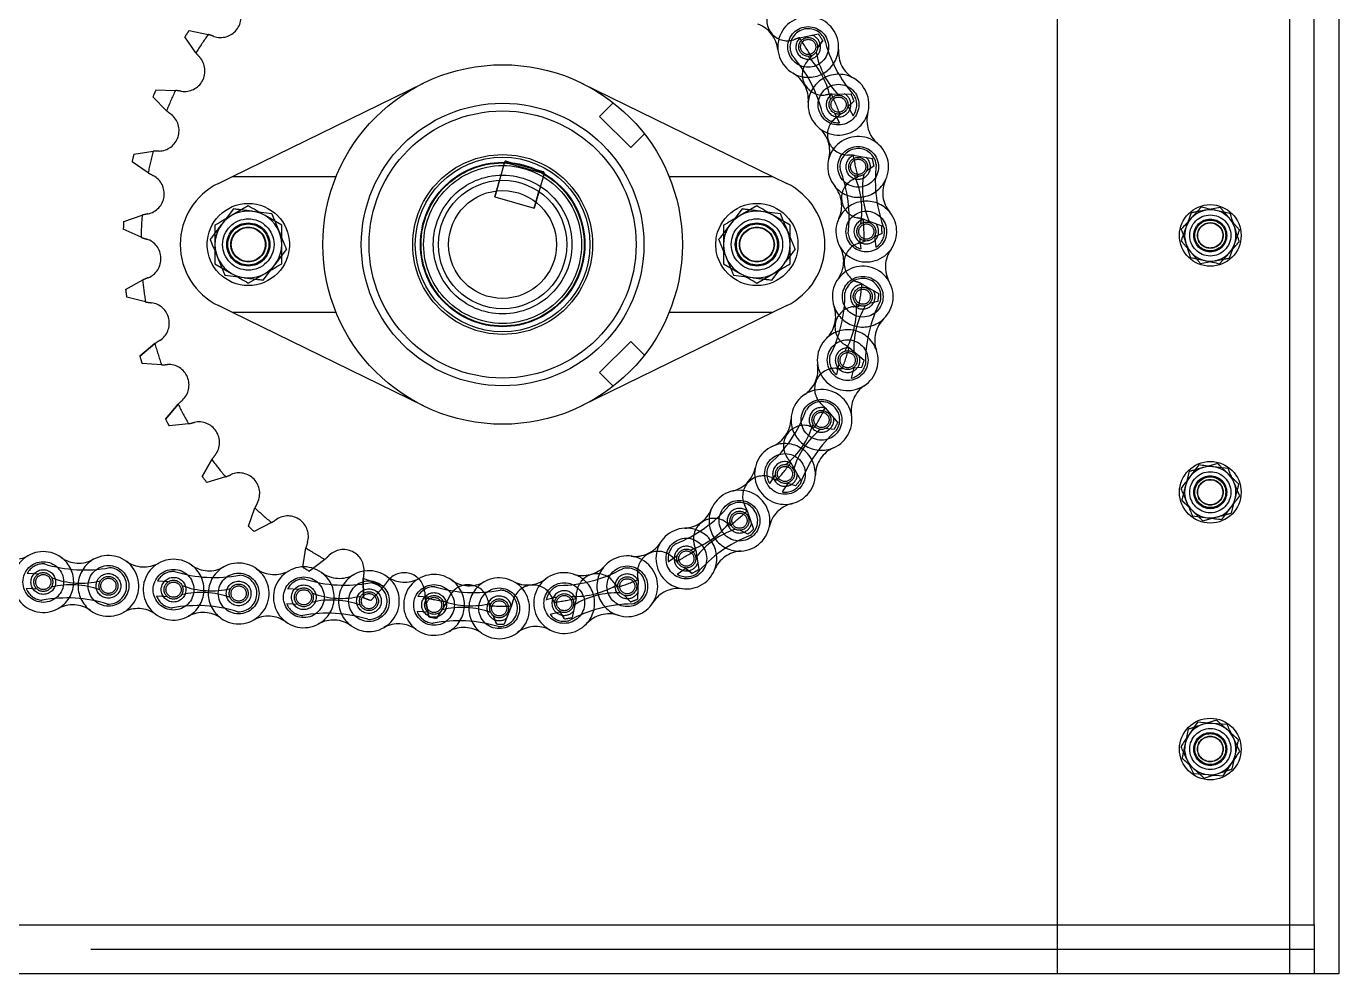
# Model space of a CAD drawing. Header units: metres. Extents: x 0 to 63075, y 0 to 44550.
# Drawn here: x 40231.3 to 40486.8, y 35022.3 to 35206.8 of the extents above; entities that cross this region are included whole.
import ezdxf

# ---------------------------------------------------------------- set-up
doc = ezdxf.new("R2010")
doc.units = ezdxf.units.M
doc.header["$LTSCALE"] = 75
doc.linetypes.add('HIDDEN2', pattern=[4.7625, 3.175, -1.5875])
for name, color, linetype in [('SDM', 7, 'Continuous'), ('SL4', 4, 'Continuous'), ('ST1', 7, 'HIDDEN2')]:
    doc.layers.add(name, color=color, linetype=linetype)

# ---------------------------------------------------------------- blocks, each defined once
blk = doc.blocks.new('A$Ce03ead7b')
at = {"layer": 'SL4'}
for p, q in [((4619.71, 1481.35), (4619.71, 1725.35)), ((4664.95, 1481.35), (4664.95, 1725.35)), ((4674.48, 1725.35), (4674.48, 1481.35)), ((4459.15, 1636.6), (4496.33, 1654.79)), ((4527.09, 1654.79), (4564.28, 1636.6)), ((4456.39, 1635.25), (4459.15, 1636.6)), ((4459.15, 1636.6), (4479.32, 1636.6)), ((4544.11, 1636.6), (4564.28, 1636.6)), ((4564.28, 1636.6), (4567.03, 1635.25)), ((4462.21, 1630.86), (4458.96, 1628.98)), ((4561.21, 1630.86), (4557.96, 1628.98)), ((4647.71, 1630.61), (4645.77, 1628.47)), ((4468.71, 1627.1), (4465.46, 1628.98)), ((4567.71, 1627.1), (4564.46, 1628.98)), ((4653.36, 1629.38), (4650.53, 1630)), ((4645.59, 1620.84), (4648.42, 1620.22)), ((4651.24, 1619.61), (4653.18, 1621.75)), ((4455.71, 1619.6), (4458.96, 1617.72)), ((4462.21, 1615.84), (4465.46, 1617.72)), ((4554.71, 1619.6), (4557.96, 1617.72)), ((4561.21, 1615.84), (4564.46, 1617.72)), ((4459.15, 1610.1), (4456.39, 1611.45)), ((4479.32, 1610.1), (4459.15, 1610.1)), ((4496.33, 1591.91), (4459.15, 1610.1)), ((4564.28, 1610.1), (4527.09, 1591.91)), ((4564.28, 1610.1), (4544.11, 1610.1)), ((4567.03, 1611.45), (4564.28, 1610.1)), ((4647.21, 1580.42), (4645.47, 1578.11)), ((4652.94, 1579.73), (4650.07, 1580.07)), ((4651.74, 1569.8), (4653.47, 1572.11)), ((4646.01, 1570.49), (4648.88, 1570.15)), ((4646.99, 1530.32), (4645.36, 1527.94)), ((4652.75, 1529.87), (4649.87, 1530.09)), ((4646.2, 1520.35), (4649.08, 1520.13)), ((4651.96, 1519.9), (4653.59, 1522.28)), ((3717.21, 1490.88), (4619.71, 1490.88)), ((4619.71, 1481.35), (3814.48, 1481.35)), ((4664.95, 1481.35), (4619.71, 1481.35)), ((4674.48, 1481.35), (4664.95, 1481.35))]:
    blk.add_line(p, q, dxfattribs=at)
for radius in [35, 27.5, 26, 17, 16, 12.5, 10.5]:
    blk.add_circle((4511.71, 1623.35), radius, dxfattribs=at)
for centre, radius, start, end in [((4462.21, 1623.35), 13.25, 116.0652, 243.9348), ((4561.21, 1623.35), 13.25, 296.0652, 63.9348), ((4649.47, 1625.11), 5, 77.7634, 137.7634), ((4462.21, 1623.35), 6.5, 120, 180), ((4462.21, 1623.35), 6.5, 60, 120), ((4462.21, 1623.35), 6.5, 0, 60), ((4561.21, 1623.35), 6.5, 120, 180), ((4561.21, 1623.35), 6.5, 60, 120), ((4561.21, 1623.35), 6.5, 0, 60), ((4649.47, 1625.11), 5, 137.7634, 197.7634), ((4649.47, 1625.11), 5, 17.7634, 77.7634), ((4649.47, 1625.11), 5, 317.7634, 17.7634), ((4462.21, 1623.35), 6.5, 180, 240), ((4462.21, 1623.35), 6.5, 300, 0), ((4561.21, 1623.35), 6.5, 180, 240), ((4561.21, 1623.35), 6.5, 300, 0), ((4649.47, 1625.11), 5, 197.7634, 257.7634), ((4649.47, 1625.11), 5, 257.7634, 317.7634), ((4462.21, 1623.35), 6.5, 240, 300), ((4561.21, 1623.35), 6.5, 240, 300), ((4649.47, 1575.11), 5, 83.1301, 143.1301), ((4649.47, 1575.11), 5, 23.1301, 83.1301), ((4649.47, 1575.11), 5, 143.1301, 203.1301), ((4649.47, 1575.11), 5, 323.1301, 23.1301), ((4649.47, 1575.11), 5, 203.1301, 263.1301), ((4649.47, 1575.11), 5, 263.1301, 323.1301), ((4649.47, 1525.11), 5, 145.4648, 205.4648), ((4649.47, 1525.11), 5, 85.4648, 145.4648), ((4649.47, 1525.11), 5, 25.4648, 85.4648), ((4649.47, 1525.11), 5, 325.4648, 25.4648), ((4649.47, 1525.11), 5, 205.4648, 265.4648), ((4649.47, 1525.11), 5, 265.4648, 325.4648)]:
    blk.add_arc(centre, radius, start, end, dxfattribs=at)
for points, knots in [([(4465.46, 1628.98), (4465.39, 1629.02), (4464.29, 1629.66), (4463.21, 1630.28), (4462.21, 1630.86)], [0, 0, 0, 0, 0.0702148, 1, 1, 1, 1]), ([(4564.46, 1628.98), (4564.39, 1629.02), (4563.29, 1629.66), (4562.21, 1630.28), (4561.21, 1630.86)], [0, 0, 0, 0, 0.0702148, 1, 1, 1, 1]), ([(4650.53, 1630), (4650.47, 1630.01), (4649.52, 1630.22), (4648.58, 1630.42), (4647.71, 1630.61)], [0, 0, 0, 0, 0.070201, 1, 1, 1, 1]), ([(4458.96, 1628.98), (4458.89, 1628.93), (4457.79, 1628.3), (4456.71, 1627.68), (4455.71, 1627.1)], [0, 0, 0, 0, 0.070215, 1, 1, 1, 1]), ([(4557.96, 1628.98), (4557.89, 1628.93), (4556.79, 1628.3), (4555.71, 1627.68), (4554.71, 1627.1)], [0, 0, 0, 0, 0.070215, 1, 1, 1, 1]), ([(4645.77, 1628.47), (4645.73, 1628.42), (4645.07, 1627.7), (4644.43, 1626.99), (4643.83, 1626.33)], [0, 0, 0, 0, 0.070201, 1, 1, 1, 1]), ([(4654.24, 1626.64), (4654.17, 1626.85), (4653.87, 1627.78), (4653.58, 1628.69), (4653.36, 1629.38)], [0, 0, 0, 0, 0.2318493, 1, 1, 1, 1]), ([(4455.71, 1627.1), (4455.71, 1626.16), (4455.71, 1624.93), (4455.71, 1623.66), (4455.71, 1623.35)], [0, 0, 0, 0, 0.758149, 1, 1, 1, 1]), ([(4468.71, 1623.35), (4468.71, 1623.66), (4468.71, 1624.93), (4468.71, 1626.16), (4468.71, 1627.1)], [0, 0, 0, 0, 0.241851, 1, 1, 1, 1]), ([(4554.71, 1627.1), (4554.71, 1626.16), (4554.71, 1624.93), (4554.71, 1623.66), (4554.71, 1623.35)], [0, 0, 0, 0, 0.758149, 1, 1, 1, 1]), ([(4567.71, 1623.35), (4567.71, 1623.66), (4567.71, 1624.93), (4567.71, 1626.16), (4567.71, 1627.1)], [0, 0, 0, 0, 0.241851, 1, 1, 1, 1]), ([(4643.83, 1626.33), (4644.06, 1625.64), (4644.35, 1624.73), (4644.64, 1623.8), (4644.71, 1623.58)], [0, 0, 0, 0, 0.768151, 1, 1, 1, 1]), ([(4655.12, 1623.89), (4655.06, 1624.08), (4654.77, 1624.97), (4654.47, 1625.9), (4654.24, 1626.64)], [0, 0, 0, 0, 0.211001, 1, 1, 1, 1]), ([(4455.71, 1623.35), (4455.71, 1622.36), (4455.71, 1621.09), (4455.71, 1619.87), (4455.71, 1619.6)], [0, 0, 0, 0, 0.7762867, 1, 1, 1, 1]), ([(4468.71, 1619.6), (4468.71, 1619.87), (4468.71, 1621.09), (4468.71, 1622.36), (4468.71, 1623.35)], [0, 0, 0, 0, 0.223713, 1, 1, 1, 1]), ([(4554.71, 1623.35), (4554.71, 1622.36), (4554.71, 1621.09), (4554.71, 1619.87), (4554.71, 1619.6)], [0, 0, 0, 0, 0.7762867, 1, 1, 1, 1]), ([(4567.71, 1619.6), (4567.71, 1619.87), (4567.71, 1621.09), (4567.71, 1622.36), (4567.71, 1623.35)], [0, 0, 0, 0, 0.223713, 1, 1, 1, 1]), ([(4644.71, 1623.58), (4644.95, 1622.85), (4645.25, 1621.92), (4645.53, 1621.02), (4645.59, 1620.84)], [0, 0, 0, 0, 0.788999, 1, 1, 1, 1]), ([(4653.18, 1621.75), (4653.22, 1621.8), (4653.88, 1622.52), (4654.52, 1623.23), (4655.12, 1623.89)], [0, 0, 0, 0, 0.0702006, 1, 1, 1, 1]), ([(4648.42, 1620.22), (4648.48, 1620.21), (4649.43, 1620), (4650.37, 1619.8), (4651.24, 1619.61)], [0, 0, 0, 0, 0.070201, 1, 1, 1, 1]), ([(4458.96, 1617.72), (4459.04, 1617.68), (4460.14, 1617.04), (4461.21, 1616.42), (4462.21, 1615.84)], [0, 0, 0, 0, 0.0702148, 1, 1, 1, 1]), ([(4465.46, 1617.72), (4465.54, 1617.77), (4466.64, 1618.4), (4467.71, 1619.02), (4468.71, 1619.6)], [0, 0, 0, 0, 0.070215, 1, 1, 1, 1]), ([(4557.96, 1617.72), (4558.04, 1617.68), (4559.14, 1617.04), (4560.21, 1616.42), (4561.21, 1615.84)], [0, 0, 0, 0, 0.0702148, 1, 1, 1, 1]), ([(4564.46, 1617.72), (4564.54, 1617.77), (4565.64, 1618.4), (4566.71, 1619.02), (4567.71, 1619.6)], [0, 0, 0, 0, 0.070215, 1, 1, 1, 1]), ([(4650.07, 1580.07), (4650.01, 1580.08), (4649.04, 1580.2), (4648.09, 1580.31), (4647.21, 1580.42)], [0, 0, 0, 0, 0.070201, 1, 1, 1, 1]), ([(4654.07, 1577.07), (4653.98, 1577.28), (4653.6, 1578.18), (4653.23, 1579.06), (4652.94, 1579.73)], [0, 0, 0, 0, 0.231849, 1, 1, 1, 1]), ([(4645.47, 1578.11), (4645.43, 1578.06), (4644.85, 1577.28), (4644.28, 1576.51), (4643.74, 1575.8)], [0, 0, 0, 0, 0.070201, 1, 1, 1, 1]), ([(4655.21, 1574.42), (4655.13, 1574.6), (4654.76, 1575.47), (4654.38, 1576.36), (4654.07, 1577.07)], [0, 0, 0, 0, 0.211001, 1, 1, 1, 1]), ([(4643.74, 1575.8), (4644.03, 1575.13), (4644.4, 1574.25), (4644.79, 1573.35), (4644.88, 1573.15)], [0, 0, 0, 0, 0.768151, 1, 1, 1, 1]), ([(4653.47, 1572.11), (4653.52, 1572.16), (4654.1, 1572.94), (4654.67, 1573.71), (4655.21, 1574.42)], [0, 0, 0, 0, 0.070201, 1, 1, 1, 1]), ([(4644.88, 1573.15), (4645.18, 1572.44), (4645.56, 1571.54), (4645.93, 1570.67), (4646.01, 1570.49)], [0, 0, 0, 0, 0.788999, 1, 1, 1, 1]), ([(4648.88, 1570.15), (4648.94, 1570.14), (4649.91, 1570.02), (4650.86, 1569.91), (4651.74, 1569.8)], [0, 0, 0, 0, 0.070201, 1, 1, 1, 1]), ([(4645.36, 1527.94), (4645.32, 1527.89), (4644.76, 1527.09), (4644.22, 1526.3), (4643.72, 1525.57)], [0, 0, 0, 0, 0.0702006, 1, 1, 1, 1]), ([(4649.87, 1530.09), (4649.8, 1530.1), (4648.83, 1530.18), (4647.88, 1530.25), (4646.99, 1530.32)], [0, 0, 0, 0, 0.070201, 1, 1, 1, 1]), ([(4653.99, 1527.26), (4653.89, 1527.46), (4653.47, 1528.35), (4653.06, 1529.21), (4652.75, 1529.87)], [0, 0, 0, 0, 0.231849, 1, 1, 1, 1]), ([(4643.72, 1525.57), (4644.03, 1524.91), (4644.44, 1524.05), (4644.86, 1523.16), (4644.96, 1522.96)], [0, 0, 0, 0, 0.768151, 1, 1, 1, 1]), ([(4655.23, 1524.65), (4655.15, 1524.83), (4654.74, 1525.68), (4654.32, 1526.56), (4653.99, 1527.26)], [0, 0, 0, 0, 0.211001, 1, 1, 1, 1]), ([(4644.96, 1522.96), (4645.29, 1522.26), (4645.71, 1521.38), (4646.12, 1520.53), (4646.2, 1520.35)], [0, 0, 0, 0, 0.788999, 1, 1, 1, 1]), ([(4653.59, 1522.28), (4653.63, 1522.33), (4654.19, 1523.13), (4654.73, 1523.92), (4655.23, 1524.65)], [0, 0, 0, 0, 0.070201, 1, 1, 1, 1]), ([(4649.08, 1520.13), (4649.15, 1520.12), (4650.12, 1520.04), (4651.07, 1519.97), (4651.96, 1519.9)], [0, 0, 0, 0, 0.070201, 1, 1, 1, 1])]:
    blk.add_open_spline(points, degree=3, knots=knots, dxfattribs=at)
at = {"layer": 'ST1'}
for p, q in [((4664.95, 1481.35), (4664.95, 1725.35)), ((4669.71, 1490.88), (4669.71, 1715.83)), ((4452.01, 1660.65), (4449.86, 1663.79)), ((4450.69, 1665.03), (4454.41, 1664.24)), ((4569.48, 1663.59), (4573.21, 1664.34)), ((4574.02, 1663.08), (4573, 1661.63)), ((4573, 1661.63), (4574.02, 1663.08)), ((4571.99, 1660.19), (4571.84, 1659.97)), ((4571.84, 1659.97), (4571.98, 1660.16)), ((4444.23, 1653.47), (4448.03, 1653.36)), ((4446.31, 1649.39), (4443.63, 1652.09)), ((4533.25, 1650.94), (4530.6, 1648.3)), ((4575.74, 1652.63), (4579.54, 1652.7)), ((4580.12, 1651.31), (4578.87, 1650.08)), ((4578.87, 1650.08), (4580.12, 1651.31)), ((4536.66, 1642.24), (4530.6, 1648.3)), ((4576.32, 1648.91), (4577.31, 1647.04)), ((4577.61, 1648.84), (4577.41, 1648.65)), ((4577.41, 1648.65), (4577.61, 1648.84)), ((4578.93, 1650.29), (4579.92, 1648.41)), ((4536.66, 1642.24), (4539.31, 1644.89)), ((4439.93, 1640.93), (4443.69, 1641.5)), ((4579.93, 1640.73), (4583.69, 1640.12)), ((4442.71, 1637.3), (4439.59, 1639.47)), ((4512.07, 1639.35), (4510.17, 1632.62)), ((4512.07, 1639.35), (4512.08, 1639.4)), ((4512.07, 1639.35), (4519.77, 1637.18)), ((4512.39, 1639.57), (4519.61, 1637.54)), ((4584.01, 1638.65), (4582.55, 1637.65)), ((4510.17, 1632.62), (4511.08, 1635.83)), ((4519.77, 1637.18), (4517.87, 1630.44)), ((4519.78, 1637.23), (4519.77, 1637.18)), ((4581.09, 1636.66), (4580.87, 1636.51)), ((4510.17, 1632.62), (4517.87, 1630.44)), ((4517.87, 1630.44), (4518.78, 1633.66)), ((4459.34, 1630.28), (4457.05, 1627.3)), ((4558.34, 1630.28), (4556.05, 1627.3)), ((4651.42, 1630.55), (4648.58, 1630.03)), ((4437.95, 1627.83), (4441.54, 1629.06)), ((4466.78, 1629.31), (4463.06, 1629.79)), ((4565.78, 1629.31), (4562.06, 1629.79)), ((4581.94, 1628.27), (4585.52, 1626.99)), ((4645.74, 1629.51), (4644.77, 1626.8)), ((4441.33, 1624.75), (4437.87, 1626.34)), ((4585.58, 1625.5), (4583.98, 1624.78)), ((4584.11, 1624.95), (4584.38, 1622.85)), ((4581.18, 1624.58), (4581.45, 1622.48)), ((4582.36, 1624.06), (4582.11, 1623.95)), ((4653.21, 1620.71), (4654.18, 1623.42)), ((4647.53, 1619.67), (4650.37, 1620.19)), ((4457.65, 1617.39), (4461.37, 1616.91)), ((4465.09, 1616.42), (4467.37, 1619.4)), ((4556.65, 1617.39), (4560.37, 1616.91)), ((4564.09, 1616.42), (4566.37, 1619.4)), ((4438.33, 1614.59), (4441.65, 1616.44)), ((4581.69, 1615.65), (4584.99, 1613.76)), ((4442.21, 1612.16), (4438.53, 1613.1)), ((4584.78, 1612.27), (4583.05, 1611.85)), ((4581.34, 1611.43), (4581.09, 1611.37)), ((4441.08, 1601.63), (4444.01, 1604.05)), ((4444.01, 1604.05), (4441.08, 1601.63)), ((4530.6, 1598.4), (4536.66, 1604.46)), ((4539.31, 1601.81), (4536.66, 1604.46)), ((4579.19, 1603.28), (4582.1, 1600.83)), ((4445.32, 1599.93), (4441.53, 1600.2)), ((4577.19, 1600.1), (4576.69, 1598.03)), ((4580.06, 1599.41), (4579.57, 1597.35)), ((4581.62, 1599.4), (4579.87, 1599.3)), ((4530.6, 1598.4), (4533.25, 1595.76)), ((4578.11, 1599.19), (4577.83, 1599.17)), ((4446.09, 1589.37), (4448.55, 1592.27)), ((4448.55, 1592.27), (4446.09, 1589.37)), ((4574.52, 1591.55), (4576.94, 1588.62)), ((4450.57, 1588.45), (4446.79, 1588.04)), ((4572.71, 1587.73), (4572.45, 1587.76)), ((4576.23, 1587.3), (4574.46, 1587.52)), ((4453.21, 1578.2), (4455.11, 1581.49)), ((4455.11, 1581.49), (4453.21, 1578.2)), ((4567.83, 1580.85), (4569.69, 1577.53)), ((4645.35, 1579.15), (4644.63, 1576.35)), ((4650.91, 1580.7), (4648.13, 1579.92)), ((4457.79, 1578.09), (4454.14, 1577.02)), ((4564.84, 1578.57), (4563.65, 1576.81)), ((4565.38, 1577.4), (4565.12, 1577.48)), ((4567.29, 1576.92), (4566.1, 1575.16)), ((4568.75, 1576.36), (4567.07, 1576.88)), ((4653.6, 1571.07), (4654.32, 1573.87)), ((4462.22, 1568.48), (4463.5, 1572.05)), ((4559.34, 1571.51), (4560.58, 1567.92)), ((4466.73, 1569.19), (4463.34, 1567.48)), ((4648.04, 1569.52), (4650.82, 1570.3)), ((4556.31, 1568.56), (4556.07, 1568.68)), ((4559.45, 1566.93), (4557.87, 1567.75)), ((4472.81, 1560.52), (4473.43, 1564.27)), ((4549.32, 1563.84), (4549.9, 1560.08)), ((4477.13, 1562.03), (4474.09, 1559.74)), ((4545.72, 1562.76), (4543.99, 1561.53)), ((4545.82, 1561.47), (4545.6, 1561.64)), ((4545.6, 1561.64), (4545.82, 1561.47)), ((4421.28, 1559.16), (4419.16, 1559.29)), ((4547.43, 1560.36), (4545.7, 1559.12)), ((4548.61, 1559.32), (4547.21, 1560.39)), ((4547.21, 1560.39), (4548.61, 1559.32)), ((4421.11, 1556.22), (4418.99, 1556.34)), ((4446.64, 1557.68), (4444.52, 1557.8)), ((4471.99, 1556.19), (4469.87, 1556.32)), ((4484.65, 1554.58), (4484.59, 1558.38)), ((4484.59, 1558.38), (4484.65, 1554.58)), ((4488.63, 1556.84), (4486.05, 1554.05)), ((4534.21, 1556.39), (4534.04, 1556.58)), ((4534.04, 1556.58), (4534.21, 1556.39)), ((4538.09, 1558.08), (4537.99, 1554.28)), ((4446.46, 1554.73), (4444.34, 1554.86)), ((4497.34, 1554.7), (4495.22, 1554.81)), ((4497.37, 1550.86), (4496.63, 1554.58)), ((4496.63, 1554.58), (4497.37, 1550.86)), ((4500.88, 1553.79), (4498.84, 1550.58)), ((4522.26, 1554.68), (4520.21, 1554.13)), ((4521.9, 1553.43), (4521.75, 1553.67)), ((4526.01, 1554.42), (4525.23, 1550.7)), ((4536.58, 1553.76), (4535.39, 1555.08)), ((4535.39, 1555.08), (4536.58, 1553.76)), ((4471.82, 1553.25), (4469.7, 1553.37)), ((4497.19, 1551.75), (4495.07, 1551.86)), ((4509.25, 1552.74), (4509.15, 1553)), ((4509.15, 1553), (4509.25, 1552.74)), ((4510.54, 1549.46), (4509.9, 1551.1)), ((4509.9, 1551.1), (4510.54, 1549.46)), ((4513.47, 1552.97), (4512.04, 1549.45)), ((4523.02, 1551.82), (4520.97, 1551.28)), ((4523.75, 1550.44), (4522.83, 1551.93)), ((4650.68, 1530.76), (4647.93, 1529.87)), ((4645.19, 1528.97), (4644.58, 1526.15)), ((4653.76, 1521.25), (4654.37, 1524.07)), ((4648.27, 1519.46), (4651.02, 1520.35)), ((3669.71, 1490.88), (4669.71, 1490.88)), ((4619.71, 1490.88), (4669.71, 1490.88)), ((4669.71, 1490.88), (4669.71, 1484.41)), ((4669.71, 1486.11), (3669.71, 1486.11)), ((4669.71, 1484.41), (4669.71, 1481.35))]:
    blk.add_line(p, q, dxfattribs=at)
for centre, radius in [((4571.2, 1661.82), 3.96), ((4571.2, 1661.82), 1.84), ((4571.2, 1661.82), 1.48), ((4577.11, 1650.58), 3.96), ((4577.11, 1650.58), 1.84), ((4577.11, 1650.58), 1.48), ((4511.71, 1623.35), 17.5), ((4580.92, 1638.47), 3.96), ((4580.92, 1638.47), 1.84), ((4511.71, 1623.35), 16), ((4511.71, 1623.35), 16), ((4511.71, 1623.35), 16), ((4511.71, 1623.35), 15.88), ((4511.71, 1623.35), 15.37), ((4580.92, 1638.47), 1.48), ((4511.71, 1623.35), 13.5), ((4511.71, 1623.35), 13.5), ((4462.21, 1623.35), 8), ((4561.21, 1623.35), 8), ((4649.47, 1625.11), 6), ((4462.21, 1623.35), 5), ((4462.21, 1623.35), 4.2), ((4561.21, 1623.35), 5), ((4561.21, 1623.35), 4.2), ((4582.51, 1625.87), 3.96), ((4582.51, 1625.87), 1.84), ((4649.47, 1625.11), 4), ((4649.47, 1625.11), 3.2), ((4649.47, 1625.11), 3), ((4649.47, 1625.11), 2.5), ((4649.47, 1625.11), 2.45), ((4462.21, 1623.35), 4), ((4462.21, 1623.35), 3.4), ((4462.21, 1623.35), 3.31), ((4561.21, 1623.35), 4), ((4561.21, 1623.35), 3.4), ((4561.21, 1623.35), 3.31), ((4582.51, 1625.87), 1.48), ((4581.82, 1613.19), 3.96), ((4581.82, 1613.19), 1.85), ((4581.82, 1613.19), 1.48), ((4578.88, 1600.83), 3.96), ((4578.88, 1600.83), 1.85), ((4578.88, 1600.83), 1.48), ((4573.78, 1589.2), 3.96), ((4573.78, 1589.2), 1.85), ((4573.78, 1589.2), 1.48), ((4566.68, 1578.67), 3.96), ((4566.68, 1578.67), 1.84), ((4566.68, 1578.67), 1.48), ((4649.47, 1575.11), 6), ((4649.47, 1575.11), 4), ((4649.47, 1575.11), 3.2), ((4649.47, 1575.11), 3), ((4649.47, 1575.11), 2.5), ((4649.47, 1575.11), 2.45), ((4557.82, 1569.57), 3.96), ((4557.82, 1569.57), 1.85), ((4557.82, 1569.57), 1.48), ((4547.48, 1562.2), 3.96), ((4547.48, 1562.2), 1.84), ((4547.48, 1562.2), 1.48), ((4422.3, 1557.63), 3.96), ((4422.3, 1557.63), 2.4), ((4422.3, 1557.63), 1.84), ((4422.3, 1557.63), 1.48), ((4434.98, 1556.88), 3.96), ((4434.98, 1556.88), 2.4), ((4434.98, 1556.88), 1.84), ((4447.66, 1556.14), 3.96), ((4447.66, 1556.14), 2.4), ((4460.33, 1555.4), 3.96), ((4473.01, 1554.66), 3.96), ((4535.98, 1556.8), 3.96), ((4535.98, 1556.8), 1.85), ((4434.98, 1556.88), 1.48), ((4447.66, 1556.14), 1.84), ((4447.66, 1556.14), 1.48), ((4460.33, 1555.4), 2.4), ((4460.33, 1555.4), 1.84), ((4460.33, 1555.4), 1.48), ((4473.01, 1554.66), 2.4), ((4473.01, 1554.66), 1.84), ((4473.01, 1554.66), 1.48), ((4485.69, 1553.91), 3.96), ((4485.69, 1553.91), 2.4), ((4498.37, 1553.17), 3.96), ((4511.05, 1552.51), 3.96), ((4523.71, 1553.53), 3.96), ((4535.98, 1556.8), 1.48), ((4485.69, 1553.91), 1.84), ((4485.69, 1553.91), 1.48), ((4498.37, 1553.17), 2.4), ((4498.37, 1553.17), 1.84), ((4498.37, 1553.17), 1.48), ((4511.05, 1552.51), 1.84), ((4511.05, 1552.51), 1.48), ((4523.71, 1553.53), 1.84), ((4523.71, 1553.53), 1.48), ((4649.47, 1525.11), 6), ((4649.47, 1525.11), 4), ((4649.47, 1525.11), 3.2), ((4649.47, 1525.11), 3), ((4649.47, 1525.11), 2.5), ((4649.47, 1525.11), 2.45)]:
    blk.add_circle(centre, radius, dxfattribs=at)
for centre, radius, start, end in [((4456.8, 1667.66), 4, 251.1723, 31.0322), ((4567.13, 1667.03), 4, 148.3152, 288.1751), ((4559.41, 1660.67), 5.92, 5.6022, 70.4688), ((4571.2, 1661.82), 5.92, 355.3165, 240.1832), ((4511.71, 1623.35), 73.9, 145.6636, 146.8266), ((4511.71, 1623.35), 70.4, 144.4868, 148.0035), ((4448.23, 1644.26), 20.92, 69.6358, 72.8131), ((4571.2, 1661.82), 3.55, 27.7498, 207.7498), ((4575.43, 1643.53), 20.92, 106.5343, 109.7116), ((4571.2, 1661.82), 2.4, 129.7401, 297.7498), ((4511.71, 1623.35), 70.4, 31.3439, 34.8606), ((4571.2, 1661.82), 2.4, 297.7498, 72.0159), ((4511.71, 1623.35), 73.9, 32.5208, 33.6838), ((4599.9, 1669.75), 26.32, 193.79, 221.7097), ((4571.2, 1661.82), 5.92, 240.1831, 355.3166), ((4588.62, 1663.82), 16.17, 190.7428, 224.7568), ((4583, 1660.85), 5.92, 175.3165, 240.1832), ((4449.77, 1657.14), 4, 261.458, 41.3179), ((4468.11, 1674.01), 20.92, 219.6772, 222.8545), ((4548.4, 1642.65), 26.32, 13.79, 41.7097), ((4574.04, 1656.43), 4, 138.0294, 277.8894), ((4555.89, 1673.51), 20.92, 316.4929, 319.6702), ((4559.68, 1648.59), 16.17, 10.7428, 44.7568), ((4565.31, 1651.55), 5.92, 355.3165, 60.1832), ((4577.11, 1650.58), 5.92, 175.3165, 60.1832), ((4577.11, 1650.58), 5.92, 60.1832, 175.3165), ((4511.71, 1623.35), 73.9, 155.9493, 157.1123), ((4511.71, 1623.35), 70.4, 154.7725, 158.2892), ((4445.51, 1632.59), 20.92, 79.9215, 83.0988), ((4578.01, 1631.83), 20.92, 96.2486, 99.4259), ((4577.11, 1650.58), 2.4, 121.2756, 297.7498), ((4511.71, 1623.35), 70.4, 21.0582, 24.5749), ((4577.11, 1650.58), 2.4, 297.7498, 62.8102), ((4511.71, 1623.35), 73.9, 22.2351, 23.398), ((4577.11, 1650.58), 3.55, 322.3032, 27.7498), ((4444.73, 1645.54), 4, 271.7437, 51.6037), ((4459.76, 1665.41), 20.92, 229.9629, 233.1402), ((4577.11, 1650.58), 3.55, 207.7498, 273.1965), ((4564.14, 1664.82), 20.92, 306.2072, 309.3845), ((4588.55, 1647.52), 5.92, 165.0309, 229.8975), ((4569.48, 1641.53), 5.92, 345.0309, 49.8975), ((4578.94, 1644.77), 4, 127.7437, 267.6037), ((4580.92, 1638.47), 5.92, 334.7453, 219.6119), ((4511.71, 1623.35), 73.9, 166.2351, 167.398), ((4511.71, 1623.35), 70.4, 165.0582, 168.5749), ((4444.93, 1620.62), 20.92, 90.2072, 93.3845), ((4580.92, 1638.47), 3.55, 7.1786, 187.1786), ((4580.92, 1638.47), 2.4, 109.1771, 277.1786), ((4578.46, 1619.86), 20.92, 85.9629, 89.1402), ((4511.71, 1623.35), 70.4, 10.7725, 14.2892), ((4580.92, 1638.47), 2.4, 277.1786, 51.4373), ((4512.33, 1639.33), 0.25, 74.2451, 164.2451), ((4552.85, 1628.53), 26.32, 353.2187, 21.1384), ((4511.71, 1623.35), 73.9, 11.9493, 13.1123), ((4610.58, 1635.8), 26.32, 173.2187, 201.1384), ((4441.85, 1633.22), 4, 282.0294, 61.8894), ((4453.09, 1655.46), 20.92, 240.2486, 243.4259), ((4519.54, 1637.3), 0.25, 344.2451, 74.2451), ((4580.92, 1638.47), 5.92, 219.6118, 334.7453), ((4581.69, 1632.42), 4, 117.458, 257.3179), ((4570.7, 1654.79), 20.92, 295.9215, 299.0988), ((4565.49, 1630.12), 16.17, 350.1716, 24.1856), ((4597.94, 1634.21), 16.17, 170.1716, 204.1856), ((4591.63, 1633.42), 5.92, 154.7453, 219.6119), ((4571.8, 1630.92), 5.92, 334.7453, 39.6119), ((4582.51, 1625.87), 5.92, 39.6119, 154.7452), ((4511.71, 1623.35), 73.9, 176.5208, 177.6838), ((4511.71, 1623.35), 70.4, 175.3439, 178.8606), ((4446.49, 1608.74), 20.92, 100.4929, 103.6702), ((4582.51, 1625.87), 5.92, 154.7453, 39.6119), ((4582.51, 1625.87), 2.4, 100.7177, 277.1786), ((4576.77, 1608), 20.92, 75.6772, 78.8545), ((4511.71, 1623.35), 70.4, 0.4868, 4.0035), ((4582.51, 1625.87), 3.55, 187.1786, 252.6252), ((4582.51, 1625.87), 2.4, 277.1786, 42.2291), ((4582.51, 1625.87), 3.55, 301.7319, 7.1786), ((4511.71, 1623.35), 73.9, 1.6636, 2.8266), ((4448.3, 1644.47), 20.92, 250.5343, 253.7116), ((4441.21, 1620.59), 4, 292.3152, 72.1751), ((4572.19, 1620.07), 5.92, 324.4596, 29.3262), ((4582.18, 1619.78), 4, 107.1723, 247.0322), ((4575.36, 1643.75), 20.92, 285.6358, 288.8131), ((4592.14, 1618.98), 5.92, 144.4596, 209.3262), ((4581.82, 1613.19), 5.92, 314.174, 199.0406), ((4450.15, 1597.33), 20.92, 110.7786, 113.9559), ((4511.71, 1623.35), 70.4, 185.6296, 189.1463), ((4581.82, 1613.19), 3.55, 346.6073, 166.6073), ((4581.82, 1613.19), 2.4, 88.614, 256.6073), ((4572.98, 1596.63), 20.92, 65.3915, 68.5688), ((4511.71, 1623.35), 70.4, 350.201, 353.7178), ((4511.71, 1623.35), 73.9, 186.8065, 187.9695), ((4552.04, 1613.75), 26.32, 332.6475, 0.5672), ((4581.82, 1613.19), 2.4, 256.6073, 30.8587), ((4608.65, 1600.27), 26.32, 152.6475, 180.5672), ((4511.71, 1623.35), 73.9, 351.3779, 352.5409), ((4445.55, 1632.81), 20.92, 260.8201, 263.9973), ((4442.83, 1608.04), 4, 302.6009, 82.4608), ((4570.63, 1609.32), 5.92, 314.174, 19.0406), ((4581.82, 1613.19), 5.92, 199.0406, 314.174), ((4580.41, 1607.26), 4, 96.8866, 236.7465), ((4564.44, 1610.8), 16.17, 329.6003, 3.6143), ((4577.98, 1632.06), 20.92, 275.3501, 278.5273), ((4596.26, 1603.22), 16.17, 149.6003, 183.6143), ((4590.07, 1604.69), 5.92, 134.174, 199.0406), ((4455.78, 1586.75), 20.92, 121.0643, 124.2416), ((4578.88, 1600.83), 5.92, 134.174, 19.0406), ((4578.88, 1600.83), 5.92, 19.0405, 134.1741), ((4511.71, 1623.35), 70.4, 195.9153, 199.4321), ((4578.88, 1600.83), 2.4, 80.1597, 256.6073), ((4511.71, 1623.35), 70.4, 339.9153, 343.4321), ((4567.22, 1586.12), 20.92, 55.1058, 58.283), ((4511.71, 1623.35), 73.9, 197.0922, 198.2552), ((4444.92, 1620.84), 20.92, 271.1058, 274.283), ((4446.67, 1595.99), 4, 312.8866, 92.7465), ((4567.18, 1599.03), 5.92, 303.8884, 8.755), ((4578.88, 1600.83), 3.55, 166.6073, 232.0539), ((4578.88, 1600.83), 2.4, 256.6073, 21.648), ((4578.88, 1600.83), 3.55, 281.1607, 346.6073), ((4511.71, 1623.35), 73.9, 341.0922, 342.2552), ((4576.44, 1595.25), 4, 86.6009, 226.4608), ((4578.47, 1620.08), 20.92, 265.0643, 268.2416), ((4573.78, 1589.2), 5.92, 293.6027, 178.4693), ((4585.48, 1591), 5.92, 123.8884, 188.755), ((4463.22, 1577.35), 20.92, 131.3501, 134.5273), ((4511.71, 1623.35), 70.4, 206.201, 209.7178), ((4573.78, 1589.2), 3.55, 326.036, 146.036), ((4559.68, 1576.8), 20.92, 44.8201, 47.9973), ((4511.71, 1623.35), 73.9, 207.3779, 208.5409), ((4546.1, 1600.19), 26.32, 312.0762, 339.9959), ((4561.94, 1589.52), 5.92, 293.6027, 358.4693), ((4573.78, 1589.2), 5.92, 178.4694, 293.6027), ((4573.78, 1589.2), 2.4, 68.051, 236.036), ((4573.78, 1589.2), 2.4, 236.036, 10.28), ((4511.71, 1623.35), 70.4, 329.6296, 333.1463), ((4446.44, 1608.96), 20.92, 281.3915, 284.5688), ((4452.6, 1584.81), 4, 323.1723, 103.0322), ((4570.38, 1584.14), 4, 76.3152, 216.1751), ((4556.67, 1593.07), 16.17, 309.029, 343.043), ((4583.79, 1574.8), 16.17, 129.029, 163.043), ((4594.36, 1567.68), 26.32, 132.0762, 159.9959), ((4576.82, 1608.22), 20.92, 254.7786, 257.9559), ((4511.71, 1623.35), 73.9, 330.8065, 331.9695), ((4566.68, 1578.67), 5.92, 113.6027, 358.4693), ((4566.68, 1578.67), 5.92, 358.4693, 113.6028), ((4472.21, 1569.43), 20.92, 141.6358, 144.8131), ((4550.6, 1568.99), 20.92, 34.5343, 37.7116), ((4578.52, 1578.35), 5.92, 113.6027, 178.4693), ((4511.71, 1623.35), 70.4, 216.4868, 220.0035), ((4555.09, 1581.09), 5.92, 283.3171, 348.1837), ((4566.68, 1578.67), 3.55, 146.036, 211.4827), ((4566.68, 1578.67), 2.4, 59.6017, 236.036), ((4511.71, 1623.35), 70.4, 319.3439, 322.8606), ((4511.71, 1623.35), 73.9, 217.6636, 218.8266), ((4450.06, 1597.53), 20.92, 291.6772, 294.8545), ((4460.43, 1574.88), 4, 333.458, 113.3179), ((4562.43, 1574.3), 4, 66.0294, 205.8894), ((4573.07, 1596.83), 20.92, 244.4929, 247.6702), ((4566.68, 1578.67), 2.4, 236.036, 1.0669), ((4566.68, 1578.67), 3.55, 260.5894, 326.036), ((4511.71, 1623.35), 73.9, 320.5208, 321.6838), ((4557.82, 1569.57), 5.92, 273.0315, 157.8981), ((4482.47, 1563.25), 20.92, 151.9215, 155.0988), ((4511.71, 1623.35), 70.4, 226.7725, 230.2892), ((4535.77, 1589.58), 26.32, 291.5049, 319.4246), ((4546.85, 1574.02), 5.92, 273.0315, 337.8981), ((4557.82, 1569.57), 5.92, 157.8981, 273.0314), ((4557.82, 1569.57), 2.4, 47.488, 215.4648), ((4557.82, 1569.57), 3.55, 305.4648, 125.4648), ((4511.71, 1623.35), 70.4, 309.0582, 312.5749), ((4540.27, 1562.92), 20.92, 24.2486, 27.4259), ((4569.41, 1567.14), 5.92, 103.3171, 168.1837), ((4455.66, 1586.94), 20.92, 301.9629, 305.1402), ((4469.91, 1566.5), 4, 343.7437, 123.6037), ((4543.16, 1579.2), 16.17, 288.4578, 322.4718), ((4552.86, 1566.03), 4, 55.7437, 195.6037), ((4567.35, 1586.3), 20.92, 234.2072, 237.3845), ((4557.82, 1569.57), 2.4, 215.4648, 349.7014), ((4511.71, 1623.35), 73.9, 227.9493, 229.1123), ((4547.48, 1562.2), 5.92, 93.0315, 337.8981), ((4547.48, 1562.2), 5.92, 337.898, 93.0315), ((4562.14, 1552.57), 16.17, 108.4578, 142.4718), ((4569.53, 1542.19), 26.32, 111.5049, 139.4246), ((4511.71, 1623.35), 73.9, 310.2351, 311.398), ((4493.67, 1558.99), 20.92, 162.2072, 165.3845), ((4511.71, 1623.35), 70.4, 237.0582, 240.5749), ((4480.74, 1559.95), 4, 354.0294, 133.8894), ((4537.48, 1568.54), 5.92, 262.7458, 327.6124), ((4547.48, 1562.2), 3.55, 125.4648, 190.9114), ((4547.48, 1562.2), 2.4, 39.0437, 215.4648), ((4511.71, 1623.35), 70.4, 298.7725, 302.2892), ((4529.02, 1558.79), 20.92, 13.9629, 17.1402), ((4558.45, 1557.75), 5.92, 93.0315, 157.8981), ((4416.54, 1567.97), 5.92, 234.215, 299.0816), ((4422.3, 1557.63), 5.92, 54.215, 299.0816), ((4422.3, 1557.63), 3.55, 86.6483, 152.095), ((4430.34, 1586.3), 26.32, 252.6885, 280.6082), ((4422.3, 1557.63), 5.92, 299.0816, 54.2151), ((4429.22, 1567.23), 5.92, 234.215, 299.0816), ((4434.98, 1556.88), 5.92, 119.0816, 234.2151), ((4434.98, 1556.88), 5.92, 234.215, 119.0816), ((4441.9, 1566.49), 5.92, 234.215, 299.0816), ((4447.66, 1556.14), 5.92, 54.215, 299.0816), ((4460.33, 1555.4), 5.92, 234.215, 119.0816), ((4463.06, 1577.52), 20.92, 312.2486, 315.4259), ((4535.98, 1556.8), 5.92, 252.4602, 137.3268), ((4541.97, 1559.6), 4, 45.458, 185.3179), ((4559.84, 1576.97), 20.92, 223.9215, 227.0988), ((4547.48, 1562.2), 2.4, 215.4648, 340.4858), ((4434.98, 1556.88), 3.55, 266.6483, 86.6483), ((4447.66, 1556.14), 3.55, 86.6483, 152.095), ((4455.7, 1584.82), 26.32, 252.6885, 280.6082), ((4447.66, 1556.14), 5.92, 299.0816, 54.2151), ((4454.58, 1565.74), 5.92, 234.215, 299.0816), ((4460.33, 1555.4), 5.92, 119.0816, 234.2151), ((4460.33, 1555.4), 3.55, 266.6483, 86.6483), ((4467.26, 1565), 5.92, 234.215, 299.0816), ((4473.01, 1554.66), 5.92, 54.215, 299.0816), ((4511.71, 1623.35), 73.9, 238.2351, 239.398), ((4473.01, 1554.66), 5.92, 299.0816, 54.2151), ((4479.93, 1564.26), 5.92, 234.215, 299.0816), ((4485.69, 1553.91), 5.92, 119.0816, 234.2151), ((4485.69, 1553.91), 5.92, 234.215, 119.0816), ((4505.45, 1556.8), 20.92, 172.4929, 175.6702), ((4492.61, 1563.52), 5.92, 234.215, 299.0816), ((4492.55, 1555.44), 4, 4.3152, 144.1751), ((4498.37, 1553.17), 5.92, 54.6011, 299.4678), ((4523.71, 1553.53), 5.92, 72.4602, 317.3268), ((4522.37, 1583.28), 26.32, 270.9336, 298.8533), ((4527.28, 1564.82), 5.92, 252.4602, 317.3268), ((4523.71, 1553.53), 5.92, 317.3268, 72.4602), ((4530.1, 1555.23), 4, 35.1723, 175.0322), ((4535.98, 1556.8), 5.92, 137.3269, 252.4601), ((4535.98, 1556.8), 2.4, 26.9248, 194.8935), ((4535.98, 1556.8), 3.55, 284.8935, 104.8935), ((4517.21, 1556.74), 20.92, 3.6772, 6.8545), ((4547.48, 1562.2), 3.55, 240.0181, 305.4648), ((4511.71, 1623.35), 73.9, 299.9493, 301.1123), ((4422.3, 1557.63), 3.55, 201.2017, 266.6483), ((4427.68, 1540.93), 16.17, 69.6413, 103.6553), ((4429.59, 1573.58), 16.17, 249.6413, 283.6553), ((4454.95, 1572.09), 16.17, 249.6413, 283.6553), ((4473.01, 1554.66), 3.55, 86.6483, 152.095), ((4481.05, 1583.33), 26.32, 252.6885, 280.6082), ((4511.71, 1623.35), 70.4, 247.3439, 250.8606), ((4485.69, 1553.91), 3.55, 266.6483, 86.6483), ((4472.03, 1569.57), 20.92, 322.5343, 325.7116), ((4498.37, 1553.17), 3.55, 87.0345, 152.4811), ((4506.21, 1581.9), 26.32, 253.0746, 280.9943), ((4498.37, 1553.17), 5.92, 299.4677, 54.6012), ((4504.99, 1553.11), 4, 14.6009, 154.4608), ((4505.23, 1562.82), 5.92, 234.6011, 299.4678), ((4511.05, 1552.51), 5.92, 119.4677, 234.6012), ((4511.05, 1552.51), 5.92, 234.6011, 119.4678), ((4511.05, 1552.51), 3.55, 267.0345, 87.0345), ((4517.64, 1553.04), 4, 24.8866, 164.7465), ((4516.58, 1562.98), 5.92, 242.1746, 307.0412), ((4523.71, 1553.53), 3.55, 104.8935, 170.3401), ((4525.64, 1570.97), 16.17, 267.8865, 301.9005), ((4550.78, 1569.12), 20.92, 213.6358, 216.8131), ((4535.98, 1556.8), 2.4, 194.8935, 329.1229), ((4511.71, 1623.35), 70.4, 288.4868, 292.0035), ((4545.98, 1550.46), 5.92, 82.7458, 147.6124), ((4426.94, 1528.21), 26.32, 72.6885, 100.6082), ((4447.66, 1556.14), 3.55, 201.2017, 266.6483), ((4453.04, 1539.44), 16.17, 69.6413, 103.6553), ((4478.39, 1537.96), 16.17, 69.6413, 103.6553), ((4480.31, 1570.61), 16.17, 249.6413, 283.6553), ((4511.71, 1623.35), 73.9, 248.5208, 249.6838), ((4517.44, 1556.76), 20.92, 182.7786, 185.9559), ((4511.71, 1623.35), 70.4, 257.6296, 261.1463), ((4505.56, 1569.17), 16.17, 250.0275, 284.0415), ((4482.27, 1563.34), 20.92, 332.8201, 335.9973), ((4511.05, 1552.51), 2.4, 6.7104, 177.0345), ((4529.24, 1558.85), 20.92, 193.0643, 196.2416), ((4493.45, 1559.05), 20.92, 343.1058, 346.283), ((4540.47, 1563.01), 20.92, 203.3501, 206.5273), ((4523.71, 1553.53), 2.4, 18.4855, 194.8935), ((4511.71, 1623.35), 70.4, 278.201, 281.7178), ((4534.05, 1539.36), 16.17, 87.8865, 121.9005), ((4505.23, 1556.82), 20.92, 353.3915, 356.5688), ((4511.71, 1623.35), 73.9, 289.6636, 290.8266), ((4428.05, 1547.28), 5.92, 54.215, 119.0816), ((4440.73, 1546.54), 5.92, 54.215, 119.0816), ((4452.29, 1526.72), 26.32, 72.6885, 100.6082), ((4453.41, 1545.79), 5.92, 54.215, 119.0816), ((4466.09, 1545.05), 5.92, 54.215, 119.0816), ((4473.01, 1554.66), 3.55, 201.2017, 266.6483), ((4477.65, 1525.24), 26.32, 72.6885, 100.6082), ((4498.37, 1553.17), 3.55, 201.5878, 267.0345), ((4503.86, 1536.51), 16.17, 70.0275, 104.0415), ((4511.05, 1552.51), 2.4, 177.0345, 309.0268), ((4511.71, 1623.35), 70.4, 267.9153, 271.4321), ((4523.71, 1553.53), 3.55, 219.4469, 284.8935), ((4523.71, 1553.53), 2.4, 194.8935, 319.905), ((4537.33, 1527.05), 26.32, 90.9336, 118.8533), ((4532.42, 1545.51), 5.92, 72.4602, 137.3268), ((4478.77, 1544.31), 5.92, 54.215, 119.0816), ((4491.44, 1543.57), 5.92, 54.215, 119.0816), ((4511.71, 1623.35), 73.9, 258.8065, 259.9695), ((4503.2, 1523.78), 26.32, 73.0746, 100.9943), ((4504.19, 1542.86), 5.92, 54.6011, 119.4678), ((4511.71, 1623.35), 73.9, 269.0922, 270.2552), ((4518.18, 1543.06), 5.92, 62.1746, 127.0412), ((4511.71, 1623.35), 73.9, 279.3779, 280.5409)]:
    blk.add_arc(centre, radius, start, end, dxfattribs=at)
for points, knots in [([(4463.06, 1629.79), (4462.97, 1629.81), (4461.71, 1629.97), (4460.48, 1630.13), (4459.34, 1630.28)], [0, 0, 0, 0, 0.0702148, 1, 1, 1, 1]), ([(4562.06, 1629.79), (4561.97, 1629.81), (4560.71, 1629.97), (4559.48, 1630.13), (4558.34, 1630.28)], [0, 0, 0, 0, 0.0702148, 1, 1, 1, 1]), ([(4651.42, 1630.55), (4651.58, 1630.36), (4652.19, 1629.64), (4652.82, 1628.9), (4653.29, 1628.34)], [0, 0, 0, 0, 0.257551, 1, 1, 1, 1]), ([(4466.78, 1629.31), (4466.9, 1629.02), (4467.37, 1627.89), (4467.86, 1626.71), (4468.22, 1625.84)], [0, 0, 0, 0, 0.257551, 1, 1, 1, 1]), ([(4565.78, 1629.31), (4565.9, 1629.02), (4566.37, 1627.89), (4566.86, 1626.71), (4567.22, 1625.84)], [0, 0, 0, 0, 0.257551, 1, 1, 1, 1]), ([(4648.58, 1630.03), (4648.51, 1630.02), (4647.56, 1629.84), (4646.62, 1629.67), (4645.74, 1629.51)], [0, 0, 0, 0, 0.070201, 1, 1, 1, 1]), ([(4653.29, 1628.34), (4653.46, 1628.14), (4654.09, 1627.4), (4654.71, 1626.67), (4655.16, 1626.14)], [0, 0, 0, 0, 0.268634, 1, 1, 1, 1]), ([(4457.05, 1627.3), (4457, 1627.23), (4456.23, 1626.23), (4455.47, 1625.24), (4454.77, 1624.33)], [0, 0, 0, 0, 0.0702148, 1, 1, 1, 1]), ([(4468.22, 1625.84), (4468.35, 1625.52), (4468.83, 1624.35), (4469.31, 1623.21), (4469.65, 1622.37)], [0, 0, 0, 0, 0.2686336, 1, 1, 1, 1]), ([(4556.05, 1627.3), (4556, 1627.23), (4555.23, 1626.23), (4554.47, 1625.24), (4553.77, 1624.33)], [0, 0, 0, 0, 0.0702148, 1, 1, 1, 1]), ([(4567.22, 1625.84), (4567.35, 1625.52), (4567.83, 1624.35), (4568.31, 1623.21), (4568.65, 1622.37)], [0, 0, 0, 0, 0.2686336, 1, 1, 1, 1]), ([(4644.77, 1626.8), (4644.74, 1626.73), (4644.42, 1625.81), (4644.09, 1624.92), (4643.79, 1624.08)], [0, 0, 0, 0, 0.070201, 1, 1, 1, 1]), ([(4654.18, 1623.42), (4654.21, 1623.49), (4654.53, 1624.41), (4654.86, 1625.3), (4655.16, 1626.14)], [0, 0, 0, 0, 0.070201, 1, 1, 1, 1]), ([(4454.77, 1624.33), (4454.89, 1624.04), (4455.36, 1622.91), (4455.85, 1621.73), (4456.21, 1620.86)], [0, 0, 0, 0, 0.2575513, 1, 1, 1, 1]), ([(4553.77, 1624.33), (4553.89, 1624.04), (4554.36, 1622.91), (4554.85, 1621.73), (4555.21, 1620.86)], [0, 0, 0, 0, 0.2575513, 1, 1, 1, 1]), ([(4643.79, 1624.08), (4643.95, 1623.89), (4644.56, 1623.18), (4645.19, 1622.43), (4645.66, 1621.88)], [0, 0, 0, 0, 0.2575513, 1, 1, 1, 1]), ([(4456.21, 1620.86), (4456.34, 1620.54), (4456.83, 1619.37), (4457.3, 1618.23), (4457.65, 1617.39)], [0, 0, 0, 0, 0.2686336, 1, 1, 1, 1]), ([(4467.37, 1619.4), (4467.43, 1619.47), (4468.2, 1620.47), (4468.95, 1621.46), (4469.65, 1622.37)], [0, 0, 0, 0, 0.0702148, 1, 1, 1, 1]), ([(4555.21, 1620.86), (4555.34, 1620.54), (4555.83, 1619.37), (4556.3, 1618.23), (4556.65, 1617.39)], [0, 0, 0, 0, 0.2686336, 1, 1, 1, 1]), ([(4566.37, 1619.4), (4566.43, 1619.47), (4567.2, 1620.47), (4567.95, 1621.46), (4568.65, 1622.37)], [0, 0, 0, 0, 0.0702148, 1, 1, 1, 1]), ([(4645.66, 1621.88), (4645.83, 1621.68), (4646.46, 1620.93), (4647.08, 1620.21), (4647.53, 1619.67)], [0, 0, 0, 0, 0.268634, 1, 1, 1, 1]), ([(4650.37, 1620.19), (4650.44, 1620.2), (4651.39, 1620.38), (4652.33, 1620.55), (4653.21, 1620.71)], [0, 0, 0, 0, 0.0702006, 1, 1, 1, 1]), ([(4461.37, 1616.91), (4461.45, 1616.89), (4462.71, 1616.73), (4463.94, 1616.57), (4465.09, 1616.42)], [0, 0, 0, 0, 0.0702148, 1, 1, 1, 1]), ([(4560.37, 1616.91), (4560.45, 1616.89), (4561.71, 1616.73), (4562.94, 1616.57), (4564.09, 1616.42)], [0, 0, 0, 0, 0.0702148, 1, 1, 1, 1]), ([(4648.13, 1579.92), (4648.06, 1579.91), (4647.12, 1579.64), (4646.2, 1579.39), (4645.35, 1579.15)], [0, 0, 0, 0, 0.070201, 1, 1, 1, 1]), ([(4650.91, 1580.7), (4651.08, 1580.53), (4651.75, 1579.88), (4652.45, 1579.19), (4652.97, 1578.69)], [0, 0, 0, 0, 0.257551, 1, 1, 1, 1]), ([(4652.97, 1578.69), (4653.16, 1578.5), (4653.86, 1577.82), (4654.54, 1577.15), (4655.03, 1576.67)], [0, 0, 0, 0, 0.268634, 1, 1, 1, 1]), ([(4654.32, 1573.87), (4654.34, 1573.94), (4654.58, 1574.88), (4654.81, 1575.81), (4655.03, 1576.67)], [0, 0, 0, 0, 0.070201, 1, 1, 1, 1]), ([(4644.63, 1576.35), (4644.61, 1576.28), (4644.37, 1575.34), (4644.14, 1574.41), (4643.92, 1573.55)], [0, 0, 0, 0, 0.070201, 1, 1, 1, 1]), ([(4643.92, 1573.55), (4644.09, 1573.38), (4644.76, 1572.73), (4645.46, 1572.04), (4645.98, 1571.53)], [0, 0, 0, 0, 0.257551, 1, 1, 1, 1]), ([(4645.98, 1571.53), (4646.17, 1571.35), (4646.87, 1570.67), (4647.55, 1570), (4648.04, 1569.52)], [0, 0, 0, 0, 0.268634, 1, 1, 1, 1]), ([(4650.82, 1570.3), (4650.89, 1570.31), (4651.83, 1570.58), (4652.75, 1570.83), (4653.6, 1571.07)], [0, 0, 0, 0, 0.070201, 1, 1, 1, 1]), ([(4650.68, 1530.76), (4650.86, 1530.59), (4651.56, 1529.97), (4652.28, 1529.31), (4652.82, 1528.82)], [0, 0, 0, 0, 0.257551, 1, 1, 1, 1]), ([(4647.93, 1529.87), (4647.87, 1529.84), (4646.94, 1529.54), (4646.03, 1529.25), (4645.19, 1528.97)], [0, 0, 0, 0, 0.070201, 1, 1, 1, 1]), ([(4652.82, 1528.82), (4653.02, 1528.65), (4653.74, 1528), (4654.45, 1527.36), (4654.97, 1526.89)], [0, 0, 0, 0, 0.268634, 1, 1, 1, 1]), ([(4644.58, 1526.15), (4644.57, 1526.08), (4644.37, 1525.13), (4644.17, 1524.2), (4643.98, 1523.33)], [0, 0, 0, 0, 0.070201, 1, 1, 1, 1]), ([(4654.37, 1524.07), (4654.38, 1524.14), (4654.58, 1525.09), (4654.78, 1526.02), (4654.97, 1526.89)], [0, 0, 0, 0, 0.070201, 1, 1, 1, 1]), ([(4643.98, 1523.33), (4644.16, 1523.16), (4644.86, 1522.54), (4645.59, 1521.88), (4646.13, 1521.4)], [0, 0, 0, 0, 0.257551, 1, 1, 1, 1]), ([(4646.13, 1521.4), (4646.32, 1521.22), (4647.05, 1520.57), (4647.76, 1519.93), (4648.27, 1519.46)], [0, 0, 0, 0, 0.268634, 1, 1, 1, 1]), ([(4651.02, 1520.35), (4651.08, 1520.38), (4652.01, 1520.68), (4652.92, 1520.97), (4653.76, 1521.25)], [0, 0, 0, 0, 0.070201, 1, 1, 1, 1])]:
    blk.add_open_spline(points, degree=3, knots=knots, dxfattribs=at)

msp = doc.modelspace()

# ---------------------------------------------------------------- block references
at = {"layer": 'SDM'}
msp.add_blockref('A$Ce03ead7b', (35812.3, 33540.91), dxfattribs=at)

doc.saveas('drawing.dxf')
